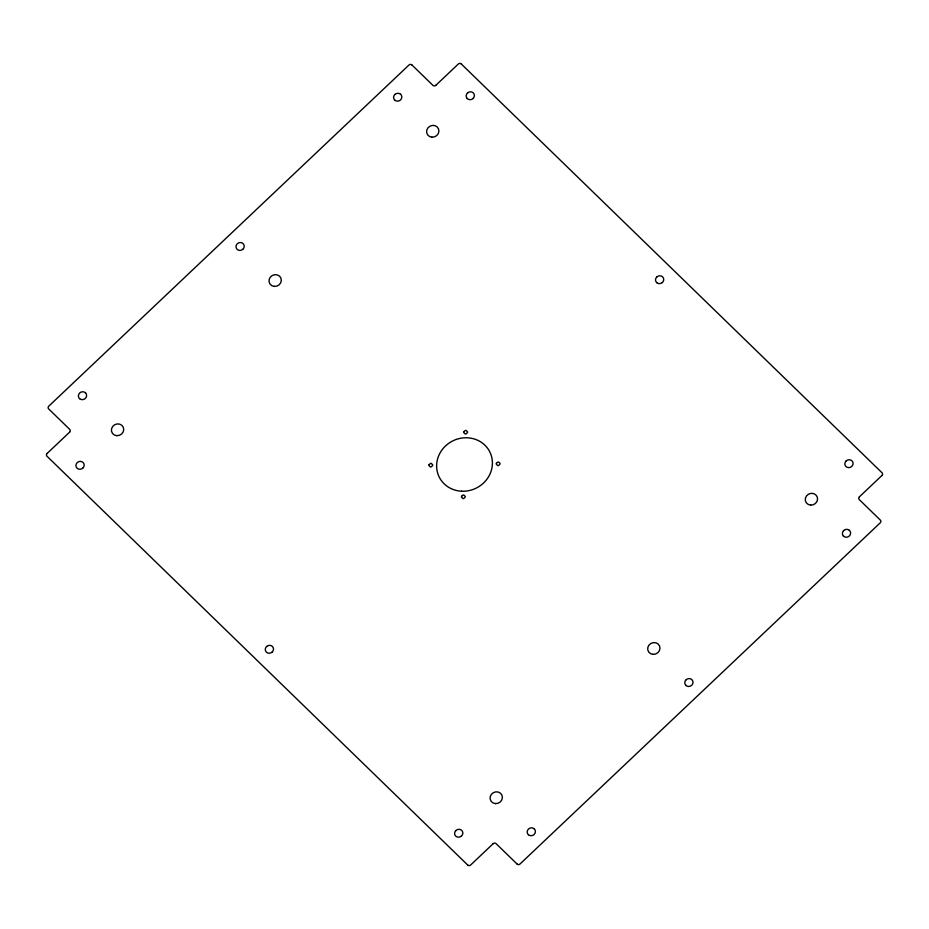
<?xml version="1.0" encoding="UTF-8"?>
<svg xmlns="http://www.w3.org/2000/svg" width="929" height="929" viewBox="0 0 929 929"><rect width="100%" height="100%" fill="white"/><g stroke="black" fill="none" stroke-linecap="round" stroke-linejoin="round"><path stroke-width="1.39" d="M82.983 467.914L82.716 468.17A4.134 3.855 -26.2 0 1 77.188 468.262L76.921 468.042A4.134 3.855 -26.2 0 1 77.142 462.735L77.374 462.468A4.134 3.855 -26.2 0 1 82.913 462.375L83.169 462.596A4.134 3.855 -26.2 0 1 82.971 467.902M473.221 98.346L472.954 98.602A4.134 3.855 -26.2 0 1 467.426 98.695L467.159 98.474M455.779 830.654L456.046 830.398A4.134 3.855 -26.2 0 1 461.585 830.305L461.841 830.526A4.134 3.855 -26.2 0 1 461.632 835.833L461.388 836.1M846.017 461.086L846.284 460.83A4.134 3.855 -26.2 0 1 851.812 460.738L852.079 460.958A4.134 3.855 -26.2 0 1 851.87 466.265L851.626 466.532A4.134 3.855 -26.2 0 1 846.098 466.625L845.831 466.404A4.134 3.855 -26.2 0 1 846.04 461.098M843.555 530.68L843.822 530.436A4.134 3.855 -26.2 0 1 849.361 530.343M47.1 453.468L69.617 432.148M435.84 85.317L458.345 63.996A2.044 1.904 -26.2 0 1 461.237 63.962M493.16 843.683L470.655 865.004A2.044 1.904 -26.2 0 1 467.763 865.038M859.383 496.852L881.9 475.532M395.022 94.375L394.755 94.619A4.134 3.855 -26.2 0 0 394.604 99.926M242.771 249.32L243.038 249.065A4.134 3.855 -26.2 0 0 243.212 243.758L242.98 243.503A4.134 3.855 -26.2 0 0 237.452 243.642L237.162 243.874A4.134 3.855 -26.2 0 0 237.011 249.169L237.22 249.436A4.134 3.855 -26.2 0 0 242.759 249.297M467.612 92.9L467.345 93.155A4.134 3.855 -26.2 0 0 467.182 98.462M656.942 276.865L656.675 277.121A4.134 3.855 -26.2 0 0 656.524 282.416L656.745 282.683M266.716 646.433L266.449 646.689A4.134 3.855 -26.2 0 0 266.286 651.984L266.507 652.251A4.134 3.855 -26.2 0 0 272.046 652.112M662.284 282.567L662.551 282.311A4.134 3.855 -26.2 0 0 662.725 277.016L662.493 276.749A4.134 3.855 -26.2 0 0 656.966 276.888M272.058 652.135L272.325 651.879A4.134 3.855 -26.2 0 0 272.487 646.584L272.383 646.445A4.134 3.855 -26.2 0 0 266.728 646.456M686.229 679.68L685.962 679.935A4.134 3.855 -26.2 0 0 685.799 685.242M400.573 94.259L400.829 94.503A4.134 3.855 -26.2 0 1 400.62 99.798L400.364 100.077A4.134 3.855 -26.2 0 1 394.848 100.158L394.57 99.937M849.373 530.32L849.617 530.564A4.134 3.855 -26.2 0 1 849.408 535.87L849.164 536.138A4.134 3.855 -26.2 0 1 843.637 536.219L843.369 536.01M79.627 398.68L79.383 398.436A4.134 3.855 -26.2 0 1 79.604 393.13L79.836 392.862A4.134 3.855 -26.2 0 1 85.375 392.781L85.631 392.99M528.427 834.741L528.171 834.497A4.134 3.855 -26.2 0 1 528.392 829.191L528.636 828.923A4.134 3.855 -26.2 0 1 534.163 828.842L534.43 829.063M461.248 63.938L881.993 472.745A2.044 1.904 -26.2 0 1 881.888 475.52M411.895 64.937L432.937 85.375A2.044 1.904 -26.2 0 0 435.817 85.305M517.105 864.063L496.063 843.625A2.044 1.904 -26.2 0 0 493.183 843.695M467.751 865.062L47.007 456.255A2.044 1.904 -26.2 0 1 47.112 453.48M685.776 685.254L686.02 685.497A4.134 3.855 -26.2 0 0 691.559 685.358L691.838 685.126A4.134 3.855 -26.2 0 0 692 679.831L691.78 679.563A4.134 3.855 -26.2 0 0 686.241 679.703M534.407 829.074A4.134 3.855 -26.2 0 1 534.221 834.358L533.978 834.625A4.134 3.855 -26.2 0 1 528.45 834.718M843.393 535.987A4.134 3.855 -26.2 0 1 843.578 530.703M461.376 836.077A4.134 3.855 -26.2 0 1 455.86 836.193L455.593 835.972A4.134 3.855 -26.2 0 1 455.802 830.665M662.284 282.544A4.134 3.855 -26.2 0 1 656.768 282.66M473.198 98.335A4.134 3.855 -26.2 0 0 473.384 93.051L473.163 92.784A4.134 3.855 -26.2 0 0 467.635 92.923M85.619 393.013A4.134 3.855 -26.2 0 1 85.433 398.297L85.178 398.564A4.134 3.855 -26.2 0 1 79.65 398.657M395.046 94.386A4.134 3.855 -26.2 0 1 400.562 94.282M69.594 432.124A2.044 1.904 -26.2 0 0 69.698 429.372L48.68 408.923A2.044 1.904 -26.2 0 1 48.796 406.147L408.992 64.995A2.044 1.904 -26.2 0 1 411.884 64.949M859.406 496.876A2.044 1.904 -26.2 0 0 859.302 499.628L880.32 520.077A2.044 1.904 -26.2 0 1 880.204 522.853L520.008 864.005A2.044 1.904 -26.2 0 1 517.116 864.051M429.047 464.674L429.001 464.848A2.23 2.079 -26.2 0 0 428.977 465.592L430.371 466.95A2.23 2.079 -26.2 0 0 431.137 466.927L432.635 465.51A2.23 2.079 -26.2 0 0 432.67 464.779L431.265 463.42A2.23 2.079 -26.2 0 0 430.499 463.432L429.047 464.674M463.873 431.695L463.826 431.869A2.23 2.079 -26.2 0 0 463.792 432.612L465.197 433.971A2.23 2.079 -26.2 0 0 465.963 433.959L467.461 432.531A2.23 2.079 -26.2 0 0 467.484 431.799L466.091 430.441A2.23 2.079 -26.2 0 0 465.324 430.452L463.873 431.695M461.585 496.283L461.539 496.469A2.23 2.079 -26.2 0 0 461.516 497.201L462.909 498.559A2.23 2.079 -26.2 0 0 463.676 498.548L465.174 497.131A2.23 2.079 -26.2 0 0 465.208 496.388L463.803 495.029A2.23 2.079 -26.2 0 0 463.037 495.041L461.585 496.283M496.411 463.304L496.365 463.49A2.23 2.079 -26.2 0 0 496.33 464.221L497.735 465.58A2.23 2.079 -26.2 0 0 498.501 465.568L499.999 464.152A2.23 2.079 -26.2 0 0 500.023 463.408L498.629 462.05A2.23 2.079 -26.2 0 0 497.863 462.073L496.411 463.304M274.369 286.422A6.248 5.818 -26.2 0 0 280.86 277.968A6.248 5.818 -26.2 0 0 270.269 277.214A6.248 5.818 -26.2 0 0 274.369 286.422M653.041 654.353A6.248 5.818 -26.2 0 0 659.52 645.899A6.248 5.818 -26.2 0 0 648.941 645.144A6.248 5.818 -26.2 0 0 653.041 654.353M431.962 137.178A6.248 5.818 -26.2 0 0 438.453 128.725A6.248 5.818 -26.2 0 0 427.863 127.958A6.248 5.818 -26.2 0 0 431.962 137.178M810.634 505.109A6.248 5.818 -26.2 0 0 817.114 496.643A6.248 5.818 -26.2 0 0 806.535 495.889A6.248 5.818 -26.2 0 0 810.634 505.109M116.775 435.678A6.248 5.818 -26.2 0 0 123.255 427.212A6.248 5.818 -26.2 0 0 112.676 426.457A6.248 5.818 -26.2 0 0 116.775 435.678M495.447 803.608A6.248 5.818 -26.2 0 0 501.927 795.143A6.248 5.818 -26.2 0 0 491.348 794.388A6.248 5.818 -26.2 0 0 495.447 803.608M461.736 491.22A28.265 26.372 -26.2 0 0 489.943 452.168A28.265 26.372 -26.2 0 0 441.856 450.112A28.265 26.372 -26.2 0 0 461.736 491.22"/></g></svg>
